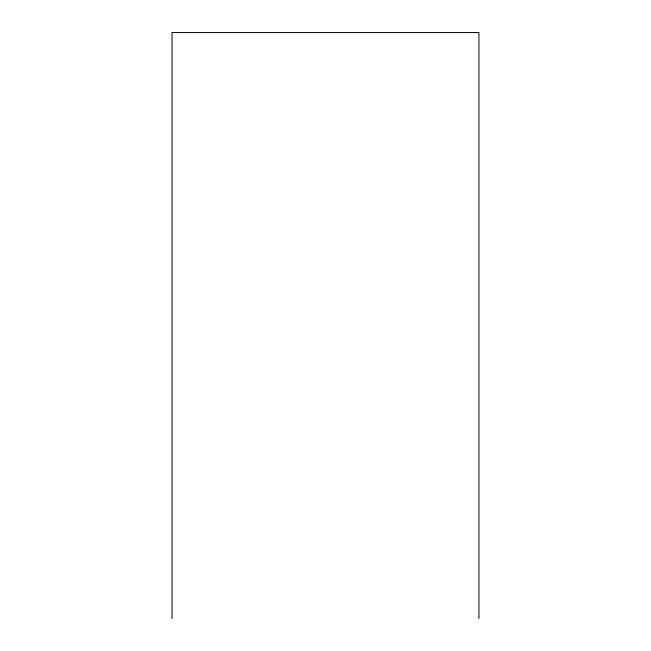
<?xml version="1.0" encoding="UTF-8"?>
<svg xmlns="http://www.w3.org/2000/svg" width="651" height="651" viewBox="0 0 651 651"><rect width="100%" height="100%" fill="white"/><g stroke="black" fill="none" stroke-linecap="round" stroke-linejoin="round"><path stroke-width="0.98" d="M478.949 618.45L478.949 32.55L172.051 32.55L172.051 618.45"/></g></svg>
